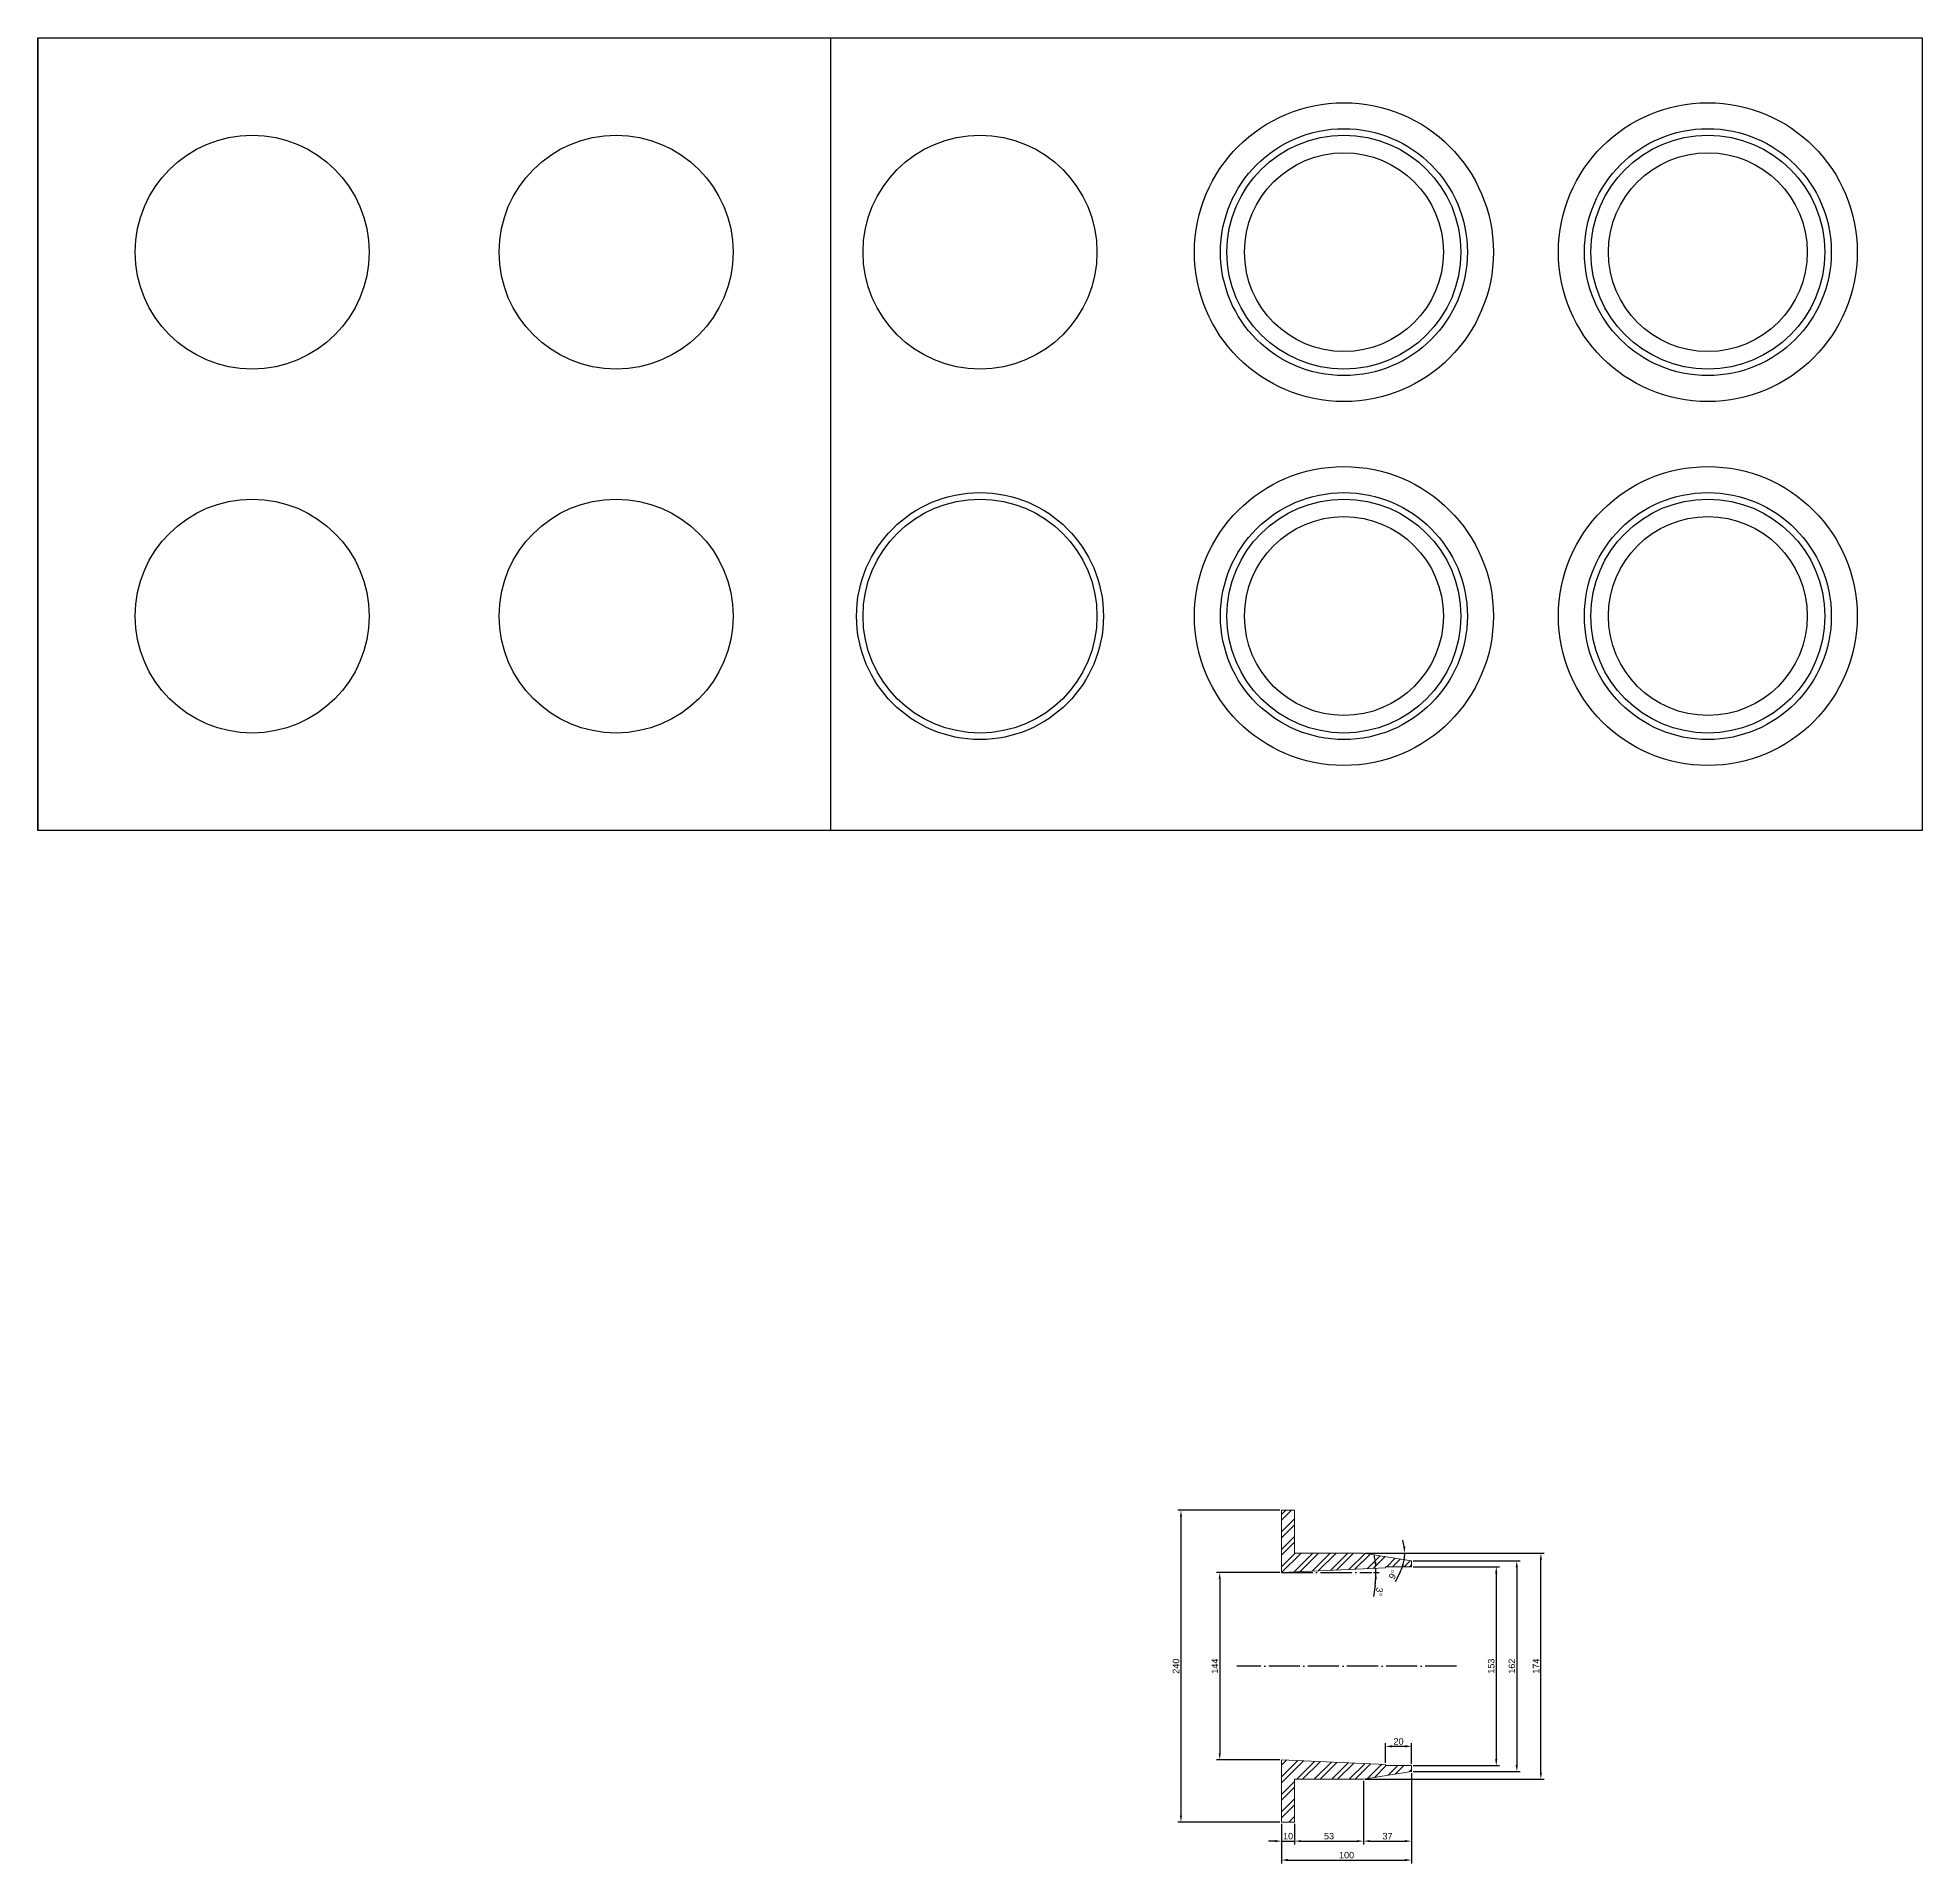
# Model space of a CAD drawing. Header units: millimetres. Extents: x 732 to 3108, y 636 to 2041.
# Drawn here: x 1658 to 3108, y 636 to 2041 of the extents above; entities that cross this region are included whole.
import ezdxf

# ---------------------------------------------------------------- set-up
doc = ezdxf.new("R2010")
doc.units = ezdxf.units.MM
doc.linetypes.add('ACAD_ISO04W100', pattern=[30, 24, -3, 0, -3])
doc.layers.add('Cotas', color=7, linetype='Continuous')
doc.layers.add('EJEZ', color=7, linetype='Continuous')
doc.layers.add('Pieza', color=7, linetype='Continuous', lineweight=20)
doc.styles.get("Standard").update_dxf_attribs({"font": 'ARIAL.TTF'})
doc.dimstyles.new('ISO-25', dxfattribs={"dimscale": 2, "dimtxt": 2.5, "dimasz": 2.5, "dimexe": 1.25, "dimexo": 0.625, "dimtad": 1, "dimtxsty": 'Standard', "dimcen": 2.5, "dimadec": 0, "dimazin": 0, "dimtfac": 1, "dimtmove": 0, "dimatfit": 3, "dimfxl": 1, "dimarcsym": 0})

# ---------------------------------------------------------------- blocks, each defined once
blk = doc.blocks.new('*D5')
at = {"layer": 'Cotas', "color": 0, "lineweight": -2}
for p, q in [((2614.2, 907.9), (2535.6, 907.9)), ((2538.1, 902.9), (2538.1, 672.9)), ((2614.2, 667.9), (2535.6, 667.9))]:
    blk.add_line(p, q, dxfattribs=at)
at = {"layer": 'Cotas', "color": 0}
for points in [[(2537.3, 902.9), (2538.9, 902.9), (2538.1, 907.9)], [(2537.3, 672.9), (2538.9, 672.9), (2538.1, 667.9)]]:
    blk.add_solid(points, dxfattribs=at)
at = {"layer": 'Defpoints', "color": 0}
for p in [(2615.5, 907.9), (2538.1, 667.9), (2615.5, 667.9)]:
    blk.add_point(p, dxfattribs=at)
at = {"layer": 'Cotas', "color": 0, "insert": (2534.3, 787.9), "char_height": 5, "attachment_point": 5, "rotation": 90}
blk.add_mtext('240', dxfattribs=at)
blk = doc.blocks.new('*D6')
at = {"layer": 'Cotas', "color": 0, "lineweight": -2}
for p, q in [((2614.2, 859.9), (2565.4, 859.9)), ((2567.9, 854.9), (2567.9, 720.9)), ((2614.2, 715.9), (2565.4, 715.9))]:
    blk.add_line(p, q, dxfattribs=at)
at = {"layer": 'Cotas', "color": 0}
for points in [[(2567.1, 854.9), (2568.7, 854.9), (2567.9, 859.9)], [(2567.1, 720.9), (2568.7, 720.9), (2567.9, 715.9)]]:
    blk.add_solid(points, dxfattribs=at)
at = {"layer": 'Defpoints', "color": 0}
for p in [(2615.5, 859.9), (2567.9, 715.9), (2615.5, 715.9)]:
    blk.add_point(p, dxfattribs=at)
at = {"layer": 'Cotas', "color": 0, "insert": (2564.2, 787.9), "char_height": 5, "attachment_point": 5, "rotation": 90}
blk.add_mtext('144', dxfattribs=at)
blk = doc.blocks.new('*D7')
at = {"layer": 'Cotas', "color": 0, "lineweight": -2}
for p, q in [((2716.7, 864.4), (2783.2, 864.4)), ((2780.7, 859.4), (2780.7, 716.4)), ((2716.7, 711.4), (2783.2, 711.4))]:
    blk.add_line(p, q, dxfattribs=at)
at = {"layer": 'Cotas', "color": 0}
for points in [[(2779.8, 859.4), (2781.5, 859.4), (2780.7, 864.4)], [(2779.8, 716.4), (2781.5, 716.4), (2780.7, 711.4)]]:
    blk.add_solid(points, dxfattribs=at)
at = {"layer": 'Defpoints', "color": 0}
for p in [(2715.5, 864.4), (2715.5, 711.4), (2780.7, 711.4)]:
    blk.add_point(p, dxfattribs=at)
at = {"layer": 'Cotas', "color": 0, "insert": (2776.8, 787.9), "char_height": 5, "attachment_point": 5, "rotation": 90}
blk.add_mtext('153', dxfattribs=at)
blk = doc.blocks.new('*D8')
at = {"layer": 'Cotas', "color": 0, "lineweight": -2}
for p, q in [((2716.7, 868.9), (2799, 868.9)), ((2796.5, 863.9), (2796.5, 711.9)), ((2716.7, 706.9), (2799, 706.9))]:
    blk.add_line(p, q, dxfattribs=at)
at = {"layer": 'Cotas', "color": 0}
for points in [[(2795.6, 863.9), (2797.3, 863.9), (2796.5, 868.9)], [(2795.6, 711.9), (2797.3, 711.9), (2796.5, 706.9)]]:
    blk.add_solid(points, dxfattribs=at)
at = {"layer": 'Defpoints', "color": 0}
for p in [(2715.5, 868.9), (2715.5, 706.9), (2796.5, 706.9)]:
    blk.add_point(p, dxfattribs=at)
at = {"layer": 'Cotas', "color": 0, "insert": (2792.7, 787.9), "char_height": 5, "attachment_point": 5, "rotation": 90}
blk.add_mtext('162', dxfattribs=at)
blk = doc.blocks.new('*D9')
at = {"layer": 'Cotas', "color": 0, "lineweight": -2}
for p, q in [((2679.7, 874.9), (2817.5, 874.9)), ((2815, 705.9), (2815, 869.9)), ((2679.7, 700.9), (2817.5, 700.9))]:
    blk.add_line(p, q, dxfattribs=at)
at = {"layer": 'Cotas', "color": 0}
for points in [[(2814.2, 869.9), (2815.8, 869.9), (2815, 874.9)], [(2814.2, 705.9), (2815.8, 705.9), (2815, 700.9)]]:
    blk.add_solid(points, dxfattribs=at)
at = {"layer": 'Defpoints', "color": 0}
for p in [(2678.5, 874.9), (2815, 874.9), (2678.5, 700.9)]:
    blk.add_point(p, dxfattribs=at)
at = {"layer": 'Cotas', "color": 0, "insert": (2811.3, 787.9), "char_height": 5, "attachment_point": 5, "rotation": 90}
blk.add_mtext('174', dxfattribs=at)
blk = doc.blocks.new('*D10')
at = {"layer": 'Cotas', "color": 0, "lineweight": -2}
for p, q in [((2686.2, 859.9), (2690.6, 859.9)), ((2687.4, 849.9), (2686.3, 841.6))]:
    blk.add_line(p, q, dxfattribs=at)
for start, end in [(6.5216, 10.4665), (352.1053, 0), (0, 2.5766), (352.11, 356.055)]:
    blk.add_arc((2615.5, 859.9), 72.6, start, end, dxfattribs=at)
at = {"layer": 'Cotas', "color": 0}
for points in [[(2688.5, 868.2), (2686.8, 868.1), (2688, 863.2)], [(2687.1, 854.9), (2688.8, 854.9), (2688.1, 859.9)]]:
    blk.add_solid(points, dxfattribs=at)
at = {"layer": 'Defpoints', "color": 0}
for p in [(2615.5, 859.9), (2615.5, 859.9), (2684.9, 859.9), (2688.1, 862.1), (2695.5, 863.5)]:
    blk.add_point(p, dxfattribs=at)
at = {"layer": 'Cotas', "color": 0, "insert": (2690.6, 845.2), "char_height": 5, "attachment_point": 5, "rotation": 262.1053}
blk.add_mtext('3°', dxfattribs=at)
blk = doc.blocks.new('*D11')
at = {"layer": 'Cotas', "color": 0, "lineweight": -2}
for p, q in [((2679.7, 874.9), (2712.7, 874.9)), ((2706.7, 860.3), (2702.8, 852.9))]:
    blk.add_line(p, q, dxfattribs=at)
for start, end in [(9.0315, 18.0631), (350.789, 360), (332.6692, 350.789), (332.7259, 341.7574)]:
    blk.add_arc((2678.5, 874.9), 31.8, start, end, dxfattribs=at)
at = {"layer": 'Cotas', "color": 0}
for points in [[(2710.7, 880), (2709, 879.8), (2710.2, 874.9)], [(2707.8, 865.2), (2709.4, 864.8), (2709.8, 869.8)]]:
    blk.add_solid(points, dxfattribs=at)
at = {"layer": 'Defpoints', "color": 0}
for p in [(2625.5, 874.9), (2678.5, 874.9), (2678.5, 874.9), (2710.2, 873.2), (2715.5, 868.9)]:
    blk.add_point(p, dxfattribs=at)
at = {"layer": 'Cotas', "color": 0, "insert": (2701.4, 858.3), "char_height": 5, "attachment_point": 5, "rotation": 62.6692}
blk.add_mtext('9°', dxfattribs=at)
blk = doc.blocks.new('*D12')
at = {"layer": 'Cotas', "color": 0, "lineweight": -2}
for p, q in [((2610.5, 653.3), (2605.5, 653.3)), ((2615.5, 666.7), (2615.5, 650.8)), ((2615.5, 653.3), (2625.5, 653.3)), ((2625.5, 666.7), (2625.5, 650.8)), ((2630.5, 653.3), (2635.5, 653.3))]:
    blk.add_line(p, q, dxfattribs=at)
at = {"layer": 'Cotas', "color": 0}
for points in [[(2610.5, 654.1), (2610.5, 652.5), (2615.5, 653.3)], [(2630.5, 654.1), (2630.5, 652.5), (2625.5, 653.3)]]:
    blk.add_solid(points, dxfattribs=at)
at = {"layer": 'Defpoints', "color": 0}
for p in [(2615.5, 667.9), (2625.5, 667.9), (2625.5, 653.3)]:
    blk.add_point(p, dxfattribs=at)
at = {"layer": 'Cotas', "color": 0, "insert": (2620.5, 657.1), "char_height": 5, "attachment_point": 5}
blk.add_mtext('10', dxfattribs=at)
blk = doc.blocks.new('*D13')
at = {"layer": 'Cotas', "color": 0, "lineweight": -2}
for p, q in [((2678.5, 699.7), (2678.5, 650.8)), ((2625.5, 666.7), (2625.5, 650.8)), ((2630.5, 653.3), (2673.5, 653.3))]:
    blk.add_line(p, q, dxfattribs=at)
at = {"layer": 'Cotas', "color": 0}
for points in [[(2630.5, 654.1), (2630.5, 652.5), (2625.5, 653.3)], [(2673.5, 654.1), (2673.5, 652.5), (2678.5, 653.3)]]:
    blk.add_solid(points, dxfattribs=at)
at = {"layer": 'Defpoints', "color": 0}
for p in [(2678.5, 700.9), (2625.5, 667.9), (2678.5, 653.3)]:
    blk.add_point(p, dxfattribs=at)
at = {"layer": 'Cotas', "color": 0, "insert": (2652, 657.1), "char_height": 5, "attachment_point": 5}
blk.add_mtext('53', dxfattribs=at)
blk = doc.blocks.new('*D14')
at = {"layer": 'Cotas', "color": 0, "lineweight": -2}
for p, q in [((2678.5, 699.7), (2678.5, 650.8)), ((2715.5, 705.7), (2715.5, 650.8)), ((2683.5, 653.3), (2710.5, 653.3))]:
    blk.add_line(p, q, dxfattribs=at)
at = {"layer": 'Cotas', "color": 0}
for points in [[(2683.5, 654.1), (2683.5, 652.5), (2678.5, 653.3)], [(2710.5, 654.1), (2710.5, 652.5), (2715.5, 653.3)]]:
    blk.add_solid(points, dxfattribs=at)
at = {"layer": 'Defpoints', "color": 0}
for p in [(2678.5, 700.9), (2715.5, 706.9), (2715.5, 653.3)]:
    blk.add_point(p, dxfattribs=at)
at = {"layer": 'Cotas', "color": 0, "insert": (2697, 657.1), "char_height": 5, "attachment_point": 5}
blk.add_mtext('37', dxfattribs=at)
blk = doc.blocks.new('*D15')
at = {"layer": 'Cotas', "color": 0, "lineweight": -2}
for p, q in [((2715.5, 705.7), (2715.5, 636.2)), ((2615.5, 666.7), (2615.5, 636.2)), ((2620.5, 638.7), (2710.5, 638.7))]:
    blk.add_line(p, q, dxfattribs=at)
at = {"layer": 'Cotas', "color": 0}
for points in [[(2620.5, 639.6), (2620.5, 637.9), (2615.5, 638.7)], [(2710.5, 639.6), (2710.5, 637.9), (2715.5, 638.7)]]:
    blk.add_solid(points, dxfattribs=at)
at = {"layer": 'Defpoints', "color": 0}
for p in [(2715.5, 706.9), (2615.5, 667.9), (2715.5, 638.7)]:
    blk.add_point(p, dxfattribs=at)
at = {"layer": 'Cotas', "color": 0, "insert": (2665.5, 642.5), "char_height": 5, "attachment_point": 5}
blk.add_mtext('100', dxfattribs=at)
blk = doc.blocks.new('*D16')
at = {"layer": 'Cotas', "color": 0, "lineweight": -2}
for p, q in [((2695.5, 713.6), (2695.5, 728.7)), ((2710.5, 726.2), (2700.5, 726.2)), ((2715.5, 712.7), (2715.5, 728.7))]:
    blk.add_line(p, q, dxfattribs=at)
at = {"layer": 'Cotas', "color": 0}
for points in [[(2700.5, 727.1), (2700.5, 725.4), (2695.5, 726.2)], [(2710.5, 727.1), (2710.5, 725.4), (2715.5, 726.2)]]:
    blk.add_solid(points, dxfattribs=at)
at = {"layer": 'Defpoints', "color": 0}
for p in [(2695.5, 726.2), (2695.5, 712.3), (2715.5, 711.4)]:
    blk.add_point(p, dxfattribs=at)
at = {"layer": 'Cotas', "color": 0, "insert": (2705.5, 730), "char_height": 5, "attachment_point": 5}
blk.add_mtext('20', dxfattribs=at)

msp = doc.modelspace()

# ---------------------------------------------------------------- hatches: boundary and pattern name
at = {"layer": 'Cotas'}
h = msp.add_hatch(dxfattribs=at)
h.set_pattern_fill('ANSI32', color=256, style=0)
h.paths.add_polyline_path([(2715.475, 868.913), (2678.475, 874.913), (2625.475, 874.913), (2625.475, 907.913), (2615.475, 907.913), (2615.475, 859.913), (2695.475, 863.513), (2695.475, 864.413), (2715.475, 864.413)])
h.paths.add_polyline_path([(2715.475, 711.413), (2695.475, 711.413), (2695.475, 712.313), (2615.475, 715.913), (2615.475, 667.913), (2625.475, 667.913), (2625.475, 700.913), (2678.475, 700.913), (2715.475, 706.913)])

# ---------------------------------------------------------------- linework, layer by layer
msp.add_lwpolyline([(1658.473, 2040.9), (3108.473, 2040.9), (3108.473, 1430.9), (1658.473, 1430.9)], close=True)
for centre, radius in [((2663.473, 1875.9), 115), ((2943.473, 1875.9), 115), ((1823.473, 1875.9), 90), ((2103.473, 1875.9), 90), ((2383.473, 1875.9), 90), ((2663.473, 1875.9), 95), ((2663.473, 1875.9), 90), ((2943.473, 1875.9), 95), ((2943.473, 1875.9), 90), ((2663.473, 1875.9), 76.5), ((2943.473, 1875.9), 76.5), ((2663.473, 1595.9), 115), ((2943.473, 1595.9), 115), ((1823.473, 1595.9), 90), ((2103.473, 1595.9), 90), ((2383.473, 1595.9), 95), ((2383.473, 1595.9), 90), ((2663.473, 1595.9), 95), ((2663.473, 1595.9), 90), ((2943.473, 1595.9), 95), ((2943.473, 1595.9), 90), ((2663.473, 1595.9), 76.5), ((2943.473, 1595.9), 76.5)]:
    msp.add_circle(centre, radius)
for p, q in [((1658.473, 2040.9), (1658.473, 1430.9)), ((2268.473, 2040.9), (2268.473, 1430.9))]:
    msp.add_line(p, q, dxfattribs=at)
msp.add_lwpolyline([(1658.473, 2040.9), (2268.473, 2040.9), (2268.473, 1430.9), (1658.473, 1430.9)], close=True, dxfattribs=at)
at = {"layer": 'EJEZ', "linetype": 'ACAD_ISO04W100'}
for p, q in [((2615.475, 859.913), (2684.912, 859.913)), ((2749.97, 787.913), (2581.103, 787.913))]:
    msp.add_line(p, q, dxfattribs=at)
at = {"layer": 'Pieza'}
for points in [[(2678.475, 874.913), (2625.475, 874.913), (2625.475, 907.913), (2615.475, 907.913), (2615.475, 859.913), (2695.475, 863.513), (2695.475, 864.413), (2715.475, 864.413), (2715.475, 868.913)], [(2678.475, 700.913), (2625.475, 700.913), (2625.475, 667.913), (2615.475, 667.913), (2615.475, 715.913), (2695.475, 712.313), (2695.475, 711.413), (2715.475, 711.413), (2715.475, 706.913)]]:
    msp.add_lwpolyline(points, close=True, dxfattribs=at)

# ---------------------------------------------------------------- dimensions: what is measured, and where the dimension line sits
at = {"layer": 'Cotas'}
dim = msp.add_linear_dim(base=(2538.1, 667.913), p1=(2615.475, 907.913), p2=(2615.475, 667.913), angle=90, dimstyle='ISO-25', dxfattribs=at)
dim.commit()
dim.dimension.update_dxf_attribs({"geometry": '*D5', "text_midpoint": (2538.1, 787.913), "dimtype": 160})
for base, line1, line2, picture, middle in [((2710.183, 873.213), ((2678.475, 874.913), (2625.475, 874.913)), ((2715.475, 868.913), (2678.475, 874.913)), '*D11', (2701.371, 858.339)), ((2688.076, 862.091), ((2615.475, 859.913), (2684.912, 859.913)), ((2615.475, 859.913), (2695.475, 863.513)), '*D10', (2690.61, 845.244))]:
    dim = msp.add_angular_dim_2l(base=base, line1=line1, line2=line2, dimstyle='ISO-25', dxfattribs=at)
    dim.commit()
    dim.dimension.update_dxf_attribs({"geometry": picture, "text_midpoint": middle})
for base, p1, p2, picture, middle in [((2815.015, 874.913), (2678.475, 700.913), (2678.475, 874.913), '*D9', (2811.254, 787.913)), ((2567.914, 715.913), (2615.475, 859.913), (2615.475, 715.913), '*D6', (2564.154, 787.913)), ((2796.458, 706.913), (2715.475, 868.913), (2715.475, 706.913), '*D8', (2792.655, 787.913)), ((2780.653, 711.413), (2715.475, 864.413), (2715.475, 711.413), '*D7', (2776.848, 787.913))]:
    dim = msp.add_linear_dim(base=base, p1=p1, p2=p2, angle=90, dimstyle='ISO-25', dxfattribs=at)
    dim.commit()
    dim.dimension.update_dxf_attribs({"geometry": picture, "text_midpoint": middle})
for base, p1, p2, picture, middle in [((2695.475, 726.243), (2715.475, 711.413), (2695.475, 712.313), '*D16', (2705.475, 730.046)), ((2715.475, 638.735), (2615.475, 667.913), (2715.475, 706.913), '*D15', (2665.475, 642.538)), ((2678.475, 653.297), (2625.475, 667.913), (2678.475, 700.913), '*D13', (2651.975, 657.101)), ((2715.475, 653.297), (2678.475, 700.913), (2715.475, 706.913), '*D14', (2696.975, 657.101)), ((2625.475, 653.297), (2615.475, 667.913), (2625.475, 667.913), '*D12', (2620.475, 657.1))]:
    dim = msp.add_linear_dim(base=base, p1=p1, p2=p2, dimstyle='ISO-25', dxfattribs=at)
    dim.commit()
    dim.dimension.update_dxf_attribs({"geometry": picture, "text_midpoint": middle})

doc.saveas('drawing.dxf')
